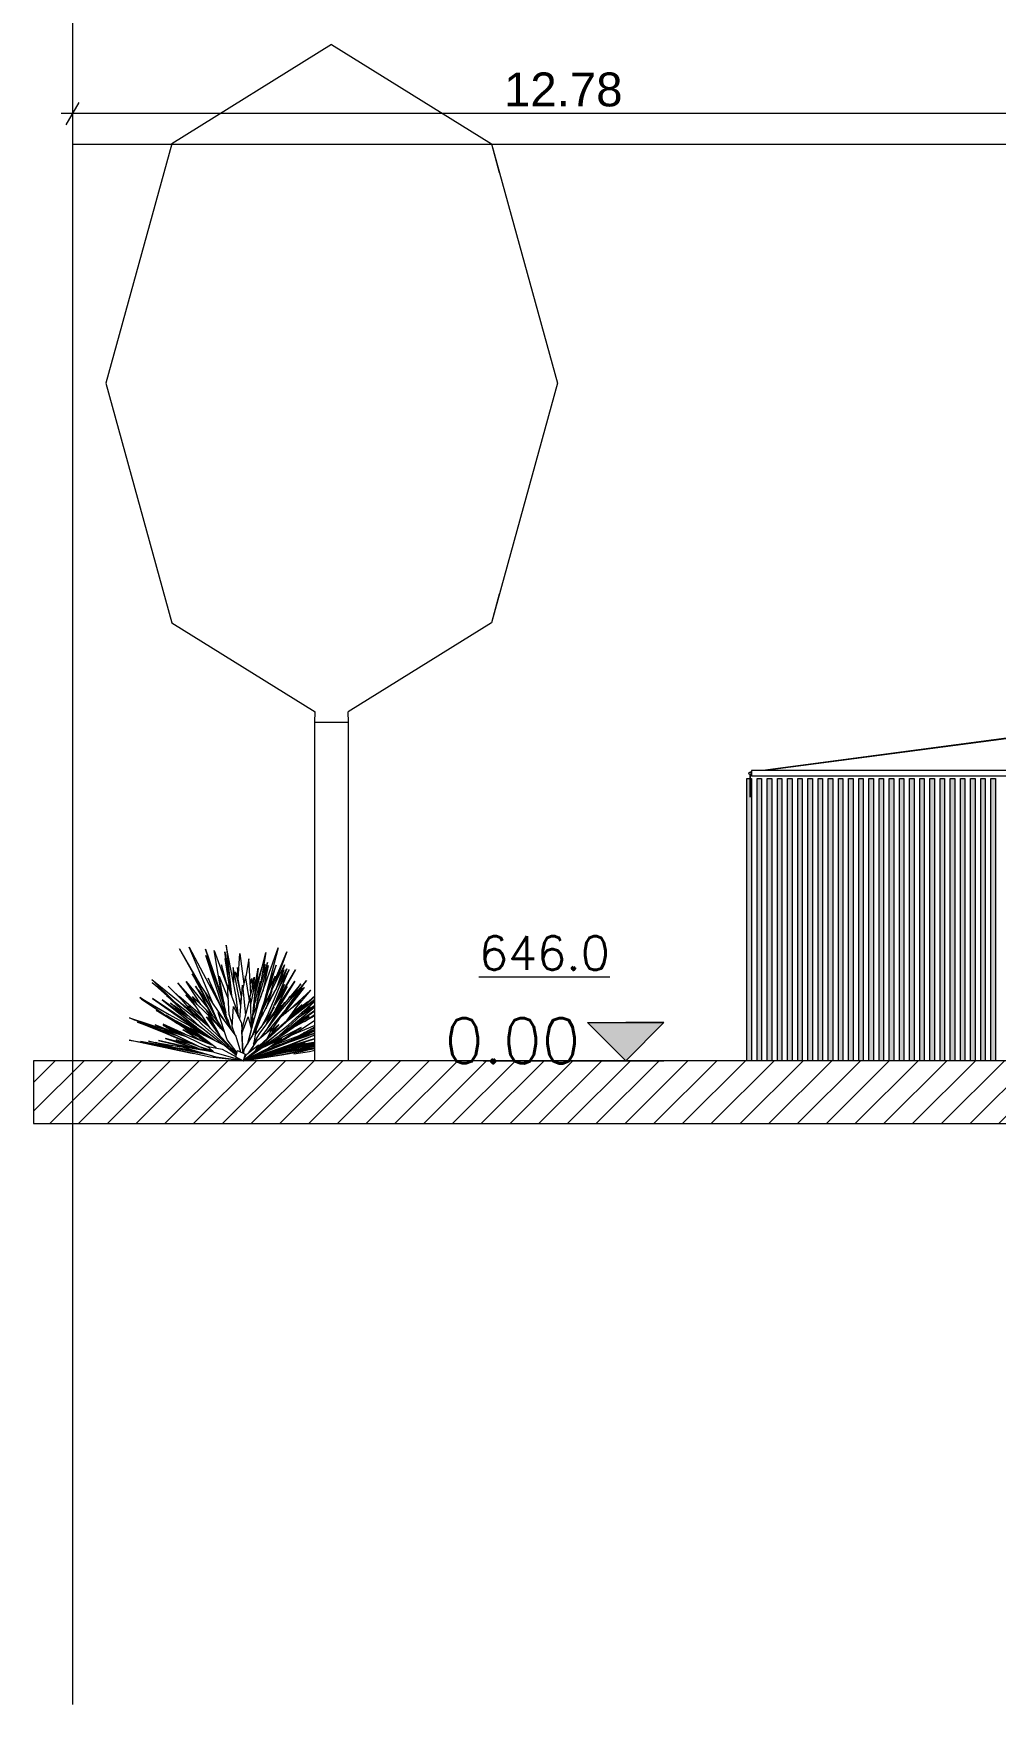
# Model space of a CAD drawing. Header units: millimetres. Extents: x 476571643 to 477489869, y 4620928210 to 4621294454.
# Drawn here: x 477328463 to 477336979, y 4621027485 to 4621042284 of the extents above; entities that cross this region are included whole.
import ezdxf

# ---------------------------------------------------------------- set-up
doc = ezdxf.new("R2010")
doc.units = ezdxf.units.MM
doc.header["$MEASUREMENT"] = 0
doc.set_wipeout_variables(frame=1)
doc.linetypes.add('Wipeout_Contour', pattern=[1000, 0, -1000])
for name, color, linetype, lineweight in [('0_Pen_No__1_Pen_No__250', 7, 'Continuous', 0), ('0_Pen_No__250_Pen_No__142', 142, 'Continuous', 0), ('2D Drafting - General_Pen_No__7_Pen_No__250', 7, 'Continuous', 0), ('2D Drafting - General_Pen_No__7_Pen_No__7', 7, 'Continuous', 0), ('New_._Pen_No__1', 1, 'Continuous', 0), ('New_2D Drafting - General_Pen_No__30_Pen_No__9_Pen_No__9_Pen_No__255', 255, 'Continuous', 0), ('New_2D Drafting - General_Pen_No__30_Pen_No__9_Pen_No__9_Pen_No__7', 7, 'Continuous', 0), ('New_Interior - Furniture _Pen_No__250', 7, 'Continuous', 0), ('New_Interior - Furniture _Pen_No__7', 7, 'Continuous', 0), ('New_Structural - Bearing_Pen_No__1', 1, 'Continuous', 0), ('New_Structural - Bearing_Pen_No__7', 7, 'Continuous', 0), ('zoma_Pen_No__1', 1, 'Continuous', 0), ('zoma_Pen_No__1_Pen_No__142', 142, 'Continuous', 0)]:
    doc.layers.add(name, color=color, linetype=linetype, lineweight=lineweight)
doc.layers.add('New_Interior - Furniture', color=7, linetype='Continuous')
doc.layers.add('zoma', color=7, linetype='Continuous')
doc.styles.add('GENERATED_STYLE_2', font='arial.ttf')
doc.linetypes.add('Break', pattern='A,0,[1,a-5 saxl бѓ’бѓђбѓ¦бѓ”бѓ‘бѓ”бѓ‘бѓ\x98_1.Shx,S=15.679026,R=0,X=0,Y=0],-1975.557214,0', length=1975.557214)
doc.dimstyles.new('GENERATED_STYLE__5', dxfattribs={"dimtxt": 300, "dimasz": 152, "dimexe": 0.18, "dimexo": 3, "dimgap": 0.09, "dimtad": 1, "dimtih": 1, "dimtoh": 1, "dimlfac": 0.001, "dimzin": 0, "dimdsep": 46, "dimtxsty": 'GENERATED_STYLE_2', "dimblk": 'ARROWHEAD_2', "dimblk1": 'ARROWHEAD_2', "dimblk2": 'ARROWHEAD_2', "dimcen": 0.09, "dimclrd": 1, "dimclre": 1, "dimclrt": 1, "dimadec": 0, "dimazin": 0, "dimtfac": 1, "dimtdec": 4, "dimtmove": 0, "dimatfit": 3, "dimfxl": 1, "dimtolj": 1, "dimtzin": 0, "dimarcsym": 0})

# ---------------------------------------------------------------- blocks, each defined once
blk = doc.blocks.new('*D1078', base_point=(476844527, 4621385791))
at = {"layer": 'zoma_Pen_No__1', "color": 1, "linetype": 'Continuous', "lineweight": 0, "transparency": 16777216}
for p, q in [((477328865, 4621041674), (477328750, 4621041474)), ((477328808, 4621041724), (477328808, 4621041424)), ((477337419, 4621041474), (477337535, 4621041674)), ((477337477, 4621041724), (477337477, 4621041424)), ((477328808, 4621041574), (477328710, 4621041574)), ((477337477, 4621041574), (477328808, 4621041574)), ((477337575, 4621041574), (477337477, 4621041574))]:
    blk.add_line(p, q, dxfattribs=at)
at = {"layer": 'zoma_Pen_No__1', "color": 1, "lineweight": 0, "transparency": 16777216, "insert": (477332629, 4621041634), "char_height": 300, "attachment_point": 7, "style": 'GENERATED_STYLE_2'}
blk.add_mtext('\\A1;{\\pql;\\fArial CYR|b0|i0|c204|p34;12.78}', dxfattribs=at)
blk = doc.blocks.new('ARROWHEAD_2')
at = {"color": 0, "linetype": 'Continuous', "lineweight": 0}
for p, q in [((0, 0), (-1, 0)), ((-0.378, -0.655), (0.378, 0.655))]:
    blk.add_line(p, q, dxfattribs=at)

msp = doc.modelspace()

# ---------------------------------------------------------------- hatches: boundary and pattern name
at = {"layer": '0_Pen_No__250_Pen_No__142', "linetype": 'Continuous', "lineweight": 0}
msp.add_hatch(color=142, dxfattribs=at).paths.add_polyline_path([(477333706.332, 4621033186.771), (477333368.803, 4621033524.465), (477334044.025, 4621033524.3)])
at = {"layer": '2D Drafting - General_Pen_No__7_Pen_No__7', "linetype": 'Continuous', "lineweight": 0}
h = msp.add_hatch(dxfattribs=at)
h.set_pattern_fill('MASONRY_BLOCK', style=0, pattern_type=2)
h.set_pattern_definition([(45, (476844527.15, 4621385791.04), (-127.279217, 127.279217), [])])
h.paths.add_polyline_path([(477328463.45, 4621033186.771), (477328463.45, 4621032629.786), (477337497.769, 4621032629.786), (477355176.84, 4621030330.273), (477360414.712, 4621030330.279), (477360414.712, 4621030887.402), (477355176.703, 4621030886.115), (477337477.043, 4621033186.771)])
at = {"layer": 'New_2D Drafting - General_Pen_No__30_Pen_No__9_Pen_No__9_Pen_No__255', "linetype": 'Continuous', "lineweight": 0}
for points in [[(477334957.996, 4621035686.115), (477334997.996, 4621035686.115), (477334997.996, 4621033186.127), (477334957.996, 4621033186.127)], [(477335047.996, 4621035686.115), (477335087.996, 4621035686.115), (477335087.996, 4621033186.127), (477335047.996, 4621033186.127)], [(477335137.996, 4621035686.115), (477335177.996, 4621035686.115), (477335177.996, 4621033186.127), (477335137.996, 4621033186.127)], [(477335227.996, 4621035686.115), (477335267.996, 4621035686.115), (477335267.996, 4621033186.127), (477335227.996, 4621033186.127)], [(477335317.996, 4621035686.115), (477335357.996, 4621035686.115), (477335357.996, 4621033186.127), (477335317.996, 4621033186.127)], [(477335407.996, 4621035686.115), (477335447.996, 4621035686.115), (477335447.996, 4621033186.127), (477335407.996, 4621033186.127)], [(477335497.996, 4621035686.115), (477335537.996, 4621035686.115), (477335537.996, 4621033186.127), (477335497.996, 4621033186.127)], [(477335587.996, 4621035686.115), (477335627.996, 4621035686.115), (477335627.996, 4621033186.127), (477335587.996, 4621033186.127)], [(477335677.996, 4621035686.115), (477335717.996, 4621035686.115), (477335717.996, 4621033186.127), (477335677.996, 4621033186.127)], [(477335767.996, 4621035686.115), (477335807.996, 4621035686.115), (477335807.996, 4621033186.127), (477335767.996, 4621033186.127)], [(477335857.996, 4621035686.115), (477335897.996, 4621035686.115), (477335897.996, 4621033186.127), (477335857.996, 4621033186.127)], [(477335947.996, 4621035686.115), (477335987.996, 4621035686.115), (477335987.996, 4621033186.127), (477335947.996, 4621033186.127)], [(477336037.996, 4621035686.115), (477336077.996, 4621035686.115), (477336077.996, 4621033186.127), (477336037.996, 4621033186.127)], [(477336127.996, 4621035686.115), (477336167.996, 4621035686.115), (477336167.996, 4621033186.127), (477336127.996, 4621033186.127)], [(477336217.996, 4621035686.115), (477336257.996, 4621035686.115), (477336257.996, 4621033186.127), (477336217.996, 4621033186.127)], [(477336307.996, 4621035686.115), (477336347.996, 4621035686.115), (477336347.996, 4621033186.127), (477336307.996, 4621033186.127)], [(477336397.996, 4621035686.115), (477336437.996, 4621035686.115), (477336437.996, 4621033186.127), (477336397.996, 4621033186.127)], [(477336487.996, 4621035686.115), (477336527.996, 4621035686.115), (477336527.996, 4621033186.127), (477336487.996, 4621033186.127)], [(477336577.996, 4621035686.115), (477336617.996, 4621035686.115), (477336617.996, 4621033186.127), (477336577.996, 4621033186.127)], [(477336667.996, 4621035686.115), (477336707.996, 4621035686.115), (477336707.996, 4621033186.127), (477336667.996, 4621033186.127)], [(477336757.996, 4621035686.115), (477336797.996, 4621035686.115), (477336797.996, 4621033186.127), (477336757.996, 4621033186.127)], [(477336847.996, 4621035686.115), (477336887.996, 4621035686.115), (477336887.996, 4621033186.127), (477336847.996, 4621033186.127)], [(477336937.996, 4621035686.115), (477336977.996, 4621035686.115), (477336977.996, 4621033186.127), (477336937.996, 4621033186.127)]]:
    msp.add_hatch(color=255, dxfattribs=at).paths.add_polyline_path(points)

# ---------------------------------------------------------------- linework, layer by layer
at = {"layer": '0_Pen_No__1_Pen_No__250', "color": 7, "linetype": 'Continuous', "lineweight": 0, "flags": 128}
for points in [[(477333706.332, 4621033186.771), (477333368.803, 4621033524.465), (477333706.414, 4621033524.383)], [(477333706.332, 4621033186.771), (477334044.025, 4621033524.3), (477333706.414, 4621033524.383)], [(477332443.943, 4621033187.08), (477334043.943, 4621033186.689)]]:
    msp.add_lwpolyline(points, dxfattribs=at)
at = {"layer": '0_Pen_No__250_Pen_No__142', "color": 142, "linetype": 'Continuous', "lineweight": 0, "flags": 128}
msp.add_lwpolyline([(477333706.332, 4621033186.771), (477333368.803, 4621033524.465), (477334044.025, 4621033524.3)], close=True, dxfattribs=at)
at = {"layer": '2D Drafting - General_Pen_No__7_Pen_No__250', "color": 7, "linetype": 'Continuous', "lineweight": 0, "flags": 128}
msp.add_lwpolyline([(477328463.45, 4621033186.771), (477328463.45, 4621032629.786), (477337497.769, 4621032629.786), (477355176.84, 4621030330.273), (477360414.712, 4621030330.279), (477360414.712, 4621030887.402), (477355176.703, 4621030886.115), (477337477.043, 4621033186.771)], close=True, dxfattribs=at)
at = {"layer": 'New_2D Drafting - General_Pen_No__30_Pen_No__9_Pen_No__9_Pen_No__7', "color": 7, "linetype": 'Continuous', "lineweight": 0, "flags": 128}
for points in [[(477334957.996, 4621035686.115), (477334997.996, 4621035686.115), (477334997.996, 4621033186.127), (477334957.996, 4621033186.127)], [(477335047.996, 4621035686.115), (477335087.996, 4621035686.115), (477335087.996, 4621033186.127), (477335047.996, 4621033186.127)], [(477335137.996, 4621035686.115), (477335177.996, 4621035686.115), (477335177.996, 4621033186.127), (477335137.996, 4621033186.127)], [(477335227.996, 4621035686.115), (477335267.996, 4621035686.115), (477335267.996, 4621033186.127), (477335227.996, 4621033186.127)], [(477335317.996, 4621035686.115), (477335357.996, 4621035686.115), (477335357.996, 4621033186.127), (477335317.996, 4621033186.127)], [(477335407.996, 4621035686.115), (477335447.996, 4621035686.115), (477335447.996, 4621033186.127), (477335407.996, 4621033186.127)], [(477335497.996, 4621035686.115), (477335537.996, 4621035686.115), (477335537.996, 4621033186.127), (477335497.996, 4621033186.127)], [(477335587.996, 4621035686.115), (477335627.996, 4621035686.115), (477335627.996, 4621033186.127), (477335587.996, 4621033186.127)], [(477335677.996, 4621035686.115), (477335717.996, 4621035686.115), (477335717.996, 4621033186.127), (477335677.996, 4621033186.127)], [(477335767.996, 4621035686.115), (477335807.996, 4621035686.115), (477335807.996, 4621033186.127), (477335767.996, 4621033186.127)], [(477335857.996, 4621035686.115), (477335897.996, 4621035686.115), (477335897.996, 4621033186.127), (477335857.996, 4621033186.127)], [(477335947.996, 4621035686.115), (477335987.996, 4621035686.115), (477335987.996, 4621033186.127), (477335947.996, 4621033186.127)], [(477336037.996, 4621035686.115), (477336077.996, 4621035686.115), (477336077.996, 4621033186.127), (477336037.996, 4621033186.127)], [(477336127.996, 4621035686.115), (477336167.996, 4621035686.115), (477336167.996, 4621033186.127), (477336127.996, 4621033186.127)], [(477336217.996, 4621035686.115), (477336257.996, 4621035686.115), (477336257.996, 4621033186.127), (477336217.996, 4621033186.127)], [(477336307.996, 4621035686.115), (477336347.996, 4621035686.115), (477336347.996, 4621033186.127), (477336307.996, 4621033186.127)], [(477336397.996, 4621035686.115), (477336437.996, 4621035686.115), (477336437.996, 4621033186.127), (477336397.996, 4621033186.127)], [(477336487.996, 4621035686.115), (477336527.996, 4621035686.115), (477336527.996, 4621033186.127), (477336487.996, 4621033186.127)], [(477336577.996, 4621035686.115), (477336617.996, 4621035686.115), (477336617.996, 4621033186.127), (477336577.996, 4621033186.127)], [(477336667.996, 4621035686.115), (477336707.996, 4621035686.115), (477336707.996, 4621033186.127), (477336667.996, 4621033186.127)], [(477336757.996, 4621035686.115), (477336797.996, 4621035686.115), (477336797.996, 4621033186.127), (477336757.996, 4621033186.127)], [(477336847.996, 4621035686.115), (477336887.996, 4621035686.115), (477336887.996, 4621033186.127), (477336847.996, 4621033186.127)], [(477336937.996, 4621035686.115), (477336977.996, 4621035686.115), (477336977.996, 4621033186.127), (477336937.996, 4621033186.127)]]:
    msp.add_lwpolyline(points, close=True, dxfattribs=at)
at = {"layer": 'New_Interior - Furniture _Pen_No__250', "color": 7, "linetype": 'Continuous', "lineweight": 0}
for p, q in [((477337298.408, 4621036071.607), (477334919.959, 4621035756.118)), ((477337296.906, 4621036068.381), (477334942.774, 4621035756.118))]:
    msp.add_line(p, q, dxfattribs=at)
at = {"layer": 'New_Interior - Furniture _Pen_No__7', "color": 7, "linetype": 'Continuous', "lineweight": 0}
for p, q in [((477331102.762, 4621042186.115), (477329688.548, 4621041307.436)), ((477331102.762, 4621042186.115), (477332516.975, 4621041307.436)), ((477329688.548, 4621041307.436), (477329102.762, 4621039186.115)), ((477332516.975, 4621041307.436), (477332586.905, 4621041054.198)), ((477332516.975, 4621041307.436), (477333102.762, 4621039186.115)), ((477329102.762, 4621039186.115), (477329688.548, 4621037064.795)), ((477333102.762, 4621039186.115), (477332516.975, 4621037064.795)), ((477332586.905, 4621037318.032), (477332516.975, 4621037064.795)), ((477329688.548, 4621037064.795), (477330957.281, 4621036276.505)), ((477332516.975, 4621037064.795), (477331248.242, 4621036276.505)), ((477330952.762, 4621036186.115), (477330957.281, 4621036276.505)), ((477330952.762, 4621036186.115), (477330955.04, 4621036186.115)), ((477330952.762, 4621033186.115), (477330952.762, 4621036186.115)), ((477330955.04, 4621036186.115), (477330961.808, 4621036186.115)), ((477330961.808, 4621036186.115), (477330972.858, 4621036186.115)), ((477330972.858, 4621036186.115), (477330987.855, 4621036186.115)), ((477330987.855, 4621036186.115), (477331006.343, 4621036186.115)), ((477331006.343, 4621036186.115), (477331027.762, 4621036186.115)), ((477331027.762, 4621036186.115), (477331051.459, 4621036186.115)), ((477331051.459, 4621036186.115), (477331076.714, 4621036186.115)), ((477331076.714, 4621036186.115), (477331102.762, 4621036186.115)), ((477331102.762, 4621036186.115), (477331128.809, 4621036186.115)), ((477331128.809, 4621036186.115), (477331154.065, 4621036186.115)), ((477331154.065, 4621036186.115), (477331177.762, 4621036186.115)), ((477331177.762, 4621036186.115), (477331199.18, 4621036186.115)), ((477331199.18, 4621036186.115), (477331217.668, 4621036186.115)), ((477331217.668, 4621036186.115), (477331232.665, 4621036186.115)), ((477331232.665, 4621036186.115), (477331243.715, 4621036186.115)), ((477331243.715, 4621036186.115), (477331250.483, 4621036186.115)), ((477331252.762, 4621036186.115), (477331248.242, 4621036276.505)), ((477331250.483, 4621036186.115), (477331252.762, 4621036186.115)), ((477331252.762, 4621033186.115), (477331252.762, 4621036186.115)), ((477329928.371, 4621033873.575), (477329756.21, 4621034177.245)), ((477329756.21, 4621034177.245), (477329943.605, 4621033850.288)), ((477330056.777, 4621033683.23), (477329842.228, 4621034192.627)), ((477329842.228, 4621034192.627), (477330112.824, 4621033682.99)), ((477330143.489, 4621033700.872), (477329985.588, 4621034174.642)), ((477329985.588, 4621034174.642), (477330145.307, 4621033712.671)), ((477330142.588, 4621033651.818), (477329987.929, 4621034118.364)), ((477329987.929, 4621034118.364), (477330112.132, 4621033794.957)), ((477330134.267, 4621033744.603), (477330064.036, 4621034164.341)), ((477330064.036, 4621034164.341), (477330181.658, 4621033838.959)), ((477330211.65, 4621033774.699), (477330157.712, 4621034150.693)), ((477330157.712, 4621034150.693), (477330196.581, 4621033951.713)), ((477330258.193, 4621033756.433), (477330170.583, 4621034209.841)), ((477330170.583, 4621034209.841), (477330215.433, 4621033764.522)), ((477330276.334, 4621033912.246), (477330291.524, 4621034136.684)), ((477330291.524, 4621034136.684), (477330326.523, 4621033867.586)), ((477330419.336, 4621033741.329), (477330519.641, 4621034145.425)), ((477330519.641, 4621034145.425), (477330450.856, 4621033728.368)), ((477330455.396, 4621033696.82), (477330629.57, 4621034187.437)), ((477330629.57, 4621034187.437), (477330506.109, 4621033712.255)), ((477330579.421, 4621033851.115), (477330707.493, 4621034152.782)), ((477330707.493, 4621034152.782), (477330600.636, 4621033867.151)), ((477329930.719, 4621033860.46), (477329869.598, 4621033956.184)), ((477329869.598, 4621033956.184), (477330104.059, 4621033516.573)), ((477330181.423, 4621033843.414), (477330127.141, 4621034037.125)), ((477330127.141, 4621034037.125), (477330143.067, 4621033945.717)), ((477330206.95, 4621033787.341), (477330161.415, 4621034092.988)), ((477330161.415, 4621034092.988), (477330176.928, 4621034016.738)), ((477330299.883, 4621033670.471), (477330232.574, 4621034013.219)), ((477330232.574, 4621034013.219), (477330234.895, 4621033877.006)), ((477330249.125, 4621033928.942), (477330251.904, 4621033975.641)), ((477330251.904, 4621033975.641), (477330303.517, 4621033757.965)), ((477330269.684, 4621034013.708), (477330265.842, 4621033916.859)), ((477330268.091, 4621033959.831), (477330266.338, 4621033914.766)), ((477330301.828, 4621033765.088), (477330268.091, 4621033959.831)), ((477330279.196, 4621033954.533), (477330269.684, 4621034013.708)), ((477330368.561, 4621034089.766), (477330342.136, 4621033933.657)), ((477330388.026, 4621033778.514), (477330368.561, 4621034089.766)), ((477330453.962, 4621034006.646), (477330413.63, 4621033697.606)), ((477330434.447, 4621033905.755), (477330453.962, 4621034006.646)), ((477330485.052, 4621034012.165), (477330434.494, 4621033857.476)), ((477330449.065, 4621033722.484), (477330542.434, 4621034029.221)), ((477330534.876, 4621034056.557), (477330471.235, 4621033851.93)), ((477330475.447, 4621033580.196), (477330611.706, 4621034032.949)), ((477330477.494, 4621033566.353), (477330705.415, 4621034001.8)), ((477330484.384, 4621034003.386), (477330485.052, 4621034012.165)), ((477330515.139, 4621034039.991), (477330489.745, 4621033964.161)), ((477330542.434, 4621034029.221), (477330492.487, 4621033801.3)), ((477330504.196, 4621033675.724), (477330685.474, 4621034035.549)), ((477330505.791, 4621033963.039), (477330515.139, 4621034039.991)), ((477330511.645, 4621033928.075), (477330534.876, 4621034056.557)), ((477330705.415, 4621034001.8), (477330532.004, 4621033585.773)), ((477330611.706, 4621034032.949), (477330543.556, 4621033856.384)), ((477330580.874, 4621033642.906), (477330728.242, 4621033994.076)), ((477330685.474, 4621034035.549), (477330607.528, 4621033814.785)), ((477330622.075, 4621033717.189), (477330782.075, 4621033991.729)), ((477330680.314, 4621033993.22), (477330627.576, 4621033853.088)), ((477330728.242, 4621033994.076), (477330640.425, 4621033845.885)), ((477330648.954, 4621033932.114), (477330680.314, 4621033993.22)), ((477330782.075, 4621033991.729), (477330654.45, 4621033764.623)), ((477329708.229, 4621033712.001), (477329510.705, 4621033905.54)), ((477329510.705, 4621033905.54), (477329930.598, 4621033567.329)), ((477329677.475, 4621033735.893), (477329515.134, 4621033880.218)), ((477329515.134, 4621033880.218), (477329657.997, 4621033761.219)), ((477329783.338, 4621033722.203), (477329656.848, 4621033846.807)), ((477329656.848, 4621033846.807), (477329795.803, 4621033707.237)), ((477329860.671, 4621033728.294), (477329742.525, 4621033876.612)), ((477329742.525, 4621033876.612), (477329897.783, 4621033700.423)), ((477329853.479, 4621033742.769), (477329800.302, 4621033810.217)), ((477329800.302, 4621033810.217), (477329897.091, 4621033700.554)), ((477329944.809, 4621033684.412), (477329815.715, 4621033888.751)), ((477329815.715, 4621033888.751), (477330009.029, 4621033650.468)), ((477329927.931, 4621033804.353), (477329898.956, 4621033846.342)), ((477329898.956, 4621033846.342), (477329966.34, 4621033731.76)), ((477330072.761, 4621033575.942), (477329910.637, 4621033900.684)), ((477329910.637, 4621033900.684), (477329988.07, 4621033782.319)), ((477330053.351, 4621033578.114), (477329922.368, 4621033814.388)), ((477329922.368, 4621033814.388), (477330011.371, 4621033690.363)), ((477330155.829, 4621033601.547), (477330010.784, 4621033918.392)), ((477330010.784, 4621033918.392), (477330073.648, 4621033756.772)), ((477330094.736, 4621033840.254), (477330088.653, 4621033863.302)), ((477330088.653, 4621033863.302), (477330091.948, 4621033855.519)), ((477330172.983, 4621033576.573), (477330108.634, 4621033937.165)), ((477330108.634, 4621033937.165), (477330187.088, 4621033736.211)), ((477330113.622, 4621033804.318), (477330131.239, 4621033762.7)), ((477330194.449, 4621033596.918), (477330180.647, 4621033858.09)), ((477330180.647, 4621033858.09), (477330273.808, 4621033607.506)), ((477330290.551, 4621033550.947), (477330314.447, 4621033857.003)), ((477330314.447, 4621033857.003), (477330341.428, 4621033587.763)), ((477330341.399, 4621033938.468), (477330317.632, 4621033825.221)), ((477330374.718, 4621033721.095), (477330341.399, 4621033938.468)), ((477330373.607, 4621033728.345), (477330410.39, 4621033856.324)), ((477330382.731, 4621033863.186), (477330395.258, 4621033914.336)), ((477330383.61, 4621033670.23), (477330435.103, 4621033912.307)), ((477330435.103, 4621033912.307), (477330391.297, 4621033474.305)), ((477330395.258, 4621033914.336), (477330399.956, 4621033820.021)), ((477330398.973, 4621033839.747), (477330416.974, 4621033926.226)), ((477330410.39, 4621033856.324), (477330412.184, 4621033804.563)), ((477330416.974, 4621033926.226), (477330411.798, 4621033815.701)), ((477330416.58, 4621033677.762), (477330473.144, 4621033890.569)), ((477330473.144, 4621033890.569), (477330435.688, 4621033662.983)), ((477330473.377, 4621033858.817), (477330474.24, 4621033870.148)), ((477330490.569, 4621033630.443), (477330573.462, 4621033804.564)), ((477330573.462, 4621033804.564), (477330520.226, 4621033647.994)), ((477330601.288, 4621033807.376), (477330531.457, 4621033681.023)), ((477330543.191, 4621033805.294), (477330603.315, 4621033934.937)), ((477330603.315, 4621033934.937), (477330562.302, 4621033791.059)), ((477330709.063, 4621033844.64), (477330596.039, 4621033679.042)), ((477330596.231, 4621033618.145), (477330709.063, 4621033844.64)), ((477330596.394, 4621033793.513), (477330601.288, 4621033807.376)), ((477330605.444, 4621033636.639), (477330777.272, 4621033892.388)), ((477330777.272, 4621033892.388), (477330605.594, 4621033614.987)), ((477330686.778, 4621033860.997), (477330612.694, 4621033718.731)), ((477330630.366, 4621033760.843), (477330686.778, 4621033860.997)), ((477330673.789, 4621033817.811), (477330634.929, 4621033761.428)), ((477330881.528, 4621033897.176), (477330646.366, 4621033624.998)), ((477330653.066, 4621033770.366), (477330673.789, 4621033817.811)), ((477330829.507, 4621033867.785), (477330670.776, 4621033677.425)), ((477330670.949, 4621033588.42), (477330861.429, 4621033836.691)), ((477330917.494, 4621033811.12), (477330693.075, 4621033606.131)), ((477330703.674, 4621033648.355), (477330881.528, 4621033897.176)), ((477330741.949, 4621033735.627), (477330829.507, 4621033867.785)), ((477330861.429, 4621033836.691), (477330747.804, 4621033710.093)), ((477330760.843, 4621033728.335), (477330846.365, 4621033831.155)), ((477330846.365, 4621033831.155), (477330766.117, 4621033730.497)), ((477330781.435, 4621033645.593), (477330917.494, 4621033811.12)), ((477329495.47, 4621033687.92), (477329405.238, 4621033746.331)), ((477329405.238, 4621033746.331), (477329665.979, 4621033595.58)), ((477329811.622, 4621033466.817), (477329415.824, 4621033731.053)), ((477329415.824, 4621033731.053), (477329848.816, 4621033496.563)), ((477329912.252, 4621033473.57), (477329517.308, 4621033738.231)), ((477329517.308, 4621033738.231), (477329873.77, 4621033486.928)), ((477329958.252, 4621033472.376), (477329602.338, 4621033725.646)), ((477329602.338, 4621033725.646), (477329921.499, 4621033471.889)), ((477329937.398, 4621033488.818), (477329644.61, 4621033761.426)), ((477329644.61, 4621033761.426), (477329918.414, 4621033548.706)), ((477329816.805, 4621033573.03), (477329676.86, 4621033697.349)), ((477329676.86, 4621033697.349), (477329834.046, 4621033585.046)), ((477329719.34, 4621033666.999), (477329705.405, 4621033679.508)), ((477329705.405, 4621033679.508), (477329827.049, 4621033591.561)), ((477329875.089, 4621033612.04), (477329753.206, 4621033758.381)), ((477329753.206, 4621033758.381), (477329957.692, 4621033583.378)), ((477329841.389, 4621033630.143), (477329763.369, 4621033701.182)), ((477329763.369, 4621033701.182), (477329859.253, 4621033611.256)), ((477329959.982, 4621033504.759), (477329811.132, 4621033662.133)), ((477329811.132, 4621033662.133), (477329998.886, 4621033505.425)), ((477329893.301, 4621033679.556), (477329811.479, 4621033771.768)), ((477329811.479, 4621033771.768), (477329905.135, 4621033661.88)), ((477329847.341, 4621033748.205), (477329825.424, 4621033777.516)), ((477329825.424, 4621033777.516), (477329829.554, 4621033773.115)), ((477330010.254, 4621033504.867), (477329835.215, 4621033673.654)), ((477329835.215, 4621033673.654), (477329981.401, 4621033520.019)), ((477330031.523, 4621033473.099), (477329846.376, 4621033749.645)), ((477329846.376, 4621033749.645), (477330040.215, 4621033562.01)), ((477329912.832, 4621033685.317), (477329871.61, 4621033756.098)), ((477329871.61, 4621033756.098), (477330072.292, 4621033559.564)), ((477329888.112, 4621033710.727), (477329903.323, 4621033694.521)), ((477330043.648, 4621033587.616), (477329958.665, 4621033741.905)), ((477329958.665, 4621033741.905), (477329973.208, 4621033722.68)), ((477330094.047, 4621033538.939), (477329985.666, 4621033787.839)), ((477329985.666, 4621033787.839), (477330154.764, 4621033539.086)), ((477330112.824, 4621033682.99), (477330197.793, 4621033480.323)), ((477330150.645, 4621033701.745), (477330141.095, 4621033724.855)), ((477330158.631, 4621033656.994), (477330143.489, 4621033700.872)), ((477330145.307, 4621033712.671), (477330152.585, 4621033690.874)), ((477330145.374, 4621033695.41), (477330166.086, 4621033615.217)), ((477330149.744, 4621033703.925), (477330149.65, 4621033705.518)), ((477330149.65, 4621033705.518), (477330150.1, 4621033704.798)), ((477330157.293, 4621033576.923), (477330151.708, 4621033670.887)), ((477330223.352, 4621033490.437), (477330235.498, 4621033667.273)), ((477330235.498, 4621033667.273), (477330305.361, 4621033519.652)), ((477330277.903, 4621033577.671), (477330258.193, 4621033756.433)), ((477330308.609, 4621033782.227), (477330292.781, 4621033706.811)), ((477330292.781, 4621033706.811), (477330292.795, 4621033706.567)), ((477330307.986, 4621033453.821), (477330380.678, 4621033744.963)), ((477330362.154, 4621033342.508), (477330455.396, 4621033696.82)), ((477330380.678, 4621033744.963), (477330391.864, 4621033459.847)), ((477330506.109, 4621033712.255), (477330395.272, 4621033397.257)), ((477330475.855, 4621033757.267), (477330402.338, 4621033584.698)), ((477330417.222, 4621033659.248), (477330402.604, 4621033587.361)), ((477330415.418, 4621033711.304), (477330417.222, 4621033659.248)), ((477330430.484, 4621033730.069), (477330416.294, 4621033686.034)), ((477330437.529, 4621033674.167), (477330449.065, 4621033722.484)), ((477330467.663, 4621033430.443), (477330656.563, 4621033683.182)), ((477330475.298, 4621033752.88), (477330475.855, 4621033757.267)), ((477330594.065, 4621033665.596), (477330518.745, 4621033536.036)), ((477330656.563, 4621033683.182), (477330528.463, 4621033466.48)), ((477330530.325, 4621033551.426), (477330594.065, 4621033665.596)), ((477330534.272, 4621033532.84), (477330640.913, 4621033679.662)), ((477330886.649, 4621033686.16), (477330567.911, 4621033418.687)), ((477330688.51, 4621033704.097), (477330589.09, 4621033554.572)), ((477330595.912, 4621033580.58), (477330688.51, 4621033704.097)), ((477330640.913, 4621033679.662), (477330600.435, 4621033608.085)), ((477330603.243, 4621033696.21), (477330617.412, 4621033716.699)), ((477330608.659, 4621033530.14), (477330777.309, 4621033735.892)), ((477330617.412, 4621033716.699), (477330610.752, 4621033700.599)), ((477330777.309, 4621033735.892), (477330610.948, 4621033538.122)), ((477330634.187, 4621033407.347), (477330911.922, 4621033665.042)), ((477330834.647, 4621033719.454), (477330649.772, 4621033571.469)), ((477330659.787, 4621033501.864), (477330952.762, 4621033760.548)), ((477330683.784, 4621033438.926), (477330952.762, 4621033664.403)), ((477330952.762, 4621033726.209), (477330704.232, 4621033530.366)), ((477330709.529, 4621033545.784), (477330834.647, 4621033719.454)), ((477330716.725, 4621033552.137), (477330842.022, 4621033682.99)), ((477330716.75, 4621033502.244), (477330952.762, 4621033716.774)), ((477330720.882, 4621033737.515), (477330737.771, 4621033760.066)), ((477330737.771, 4621033760.066), (477330727.529, 4621033745.487)), ((477330745.281, 4621033739.483), (477330761.477, 4621033763.451)), ((477330842.022, 4621033682.99), (477330751.109, 4621033603.499)), ((477330761.477, 4621033763.451), (477330756.619, 4621033757.769)), ((477330891.186, 4621033708.128), (477330792.448, 4621033631.218)), ((477330952.762, 4621033756.179), (477330792.857, 4621033607.454)), ((477330803.353, 4621033608.474), (477330886.649, 4621033686.16)), ((477330952.762, 4621033668.496), (477330805.832, 4621033566.607)), ((477330952.762, 4621033729.388), (477330825.52, 4621033629.148)), ((477330911.922, 4621033665.042), (477330837.499, 4621033612.002)), ((477330952.762, 4621033676.991), (477330838.861, 4621033597.253)), ((477330858.509, 4621033626.976), (477330952.762, 4621033712.067)), ((477330881.626, 4621033697.738), (477330891.186, 4621033708.128)), ((477330952.762, 4621033726.537), (477330894.241, 4621033680.095)), ((477330933.859, 4621033655.388), (477330952.762, 4621033671.673)), ((477329358.316, 4621033547.542), (477329312.816, 4621033567.134)), ((477329312.816, 4621033567.134), (477329654.887, 4621033454.792)), ((477329597.68, 4621033454.708), (477329349.048, 4621033550.905)), ((477329349.048, 4621033550.905), (477329706.715, 4621033421.124)), ((477329497.306, 4621033487.693), (477329363.417, 4621033545.345)), ((477329613.342, 4621033437.729), (477329384.98, 4621033527.031)), ((477329384.98, 4621033527.031), (477329481.815, 4621033494.364)), ((477329446.068, 4621033507.845), (477329438.989, 4621033510.698)), ((477329438.989, 4621033510.698), (477329460.48, 4621033503.551)), ((477329470.899, 4621033498.046), (477329441.257, 4621033509.521)), ((477329441.257, 4621033509.521), (477329469.278, 4621033499.762)), ((477329718.452, 4621033529.017), (477329548.556, 4621033632.344)), ((477329548.556, 4621033632.344), (477329626.018, 4621033589.947)), ((477329637.526, 4621033583.044), (477329593.132, 4621033609.675)), ((477329593.132, 4621033609.675), (477329621.894, 4621033593.48)), ((477329807.738, 4621033421.481), (477329610.427, 4621033509.458)), ((477329610.427, 4621033509.458), (477329752.143, 4621033443.552)), ((477329953.379, 4621033396.789), (477329636.713, 4621033591.071)), ((477329636.713, 4621033591.071), (477329883.727, 4621033450.178)), ((477329988.114, 4621033362.056), (477329642.904, 4621033584.247)), ((477329642.904, 4621033584.247), (477329679.556, 4621033564.786)), ((477329721.707, 4621033526.844), (477329714.301, 4621033530.722)), ((477329714.301, 4621033530.722), (477329737.414, 4621033516.358)), ((477329726.456, 4621033539.883), (477329857.414, 4621033470.347)), ((477329797.255, 4621033613.102), (477329772.051, 4621033640.627)), ((477329772.051, 4621033640.627), (477329779.44, 4621033635.889)), ((477329885.631, 4621033524.053), (477329876.046, 4621033534.513)), ((477329876.046, 4621033534.513), (477329907.899, 4621033516.284)), ((477329930.598, 4621033567.329), (477329965.375, 4621033533.394)), ((477330122.58, 4621033473.642), (477329994.564, 4621033632.174)), ((477329994.564, 4621033632.174), (477330049.269, 4621033548.094)), ((477330111.043, 4621033414.44), (477329996.488, 4621033574.721)), ((477329996.488, 4621033574.721), (477330049.975, 4621033519.925)), ((477329998.886, 4621033505.425), (477330262.455, 4621033244.368)), ((477330116.999, 4621033404.151), (477330013.705, 4621033582.576)), ((477330013.705, 4621033582.576), (477330020.481, 4621033575.797)), ((477330119.374, 4621033402.563), (477330017.987, 4621033580.166)), ((477330017.987, 4621033580.166), (477330156.416, 4621033438.244)), ((477330072.292, 4621033559.564), (477330143.528, 4621033452.682)), ((477330089.094, 4621033550.313), (477330072.761, 4621033575.942)), ((477330090.629, 4621033513.209), (477330122.346, 4621033482.507)), ((477330153.878, 4621033446.002), (477330094.047, 4621033538.939)), ((477330177.834, 4621033372.76), (477330099.308, 4621033612.843)), ((477330099.308, 4621033612.843), (477330253.395, 4621033405.507)), ((477330104.059, 4621033516.573), (477330150.861, 4621033445.346)), ((477330129.717, 4621033642.696), (477330156, 4621033598.671)), ((477330154.723, 4621033620.167), (477330142.588, 4621033651.818)), ((477330154.764, 4621033539.086), (477330155.877, 4621033536.725)), ((477330221.717, 4621033448.131), (477330172.983, 4621033576.573)), ((477330182.644, 4621033551.11), (477330202.596, 4621033473.861)), ((477330224.068, 4621033500.861), (477330194.449, 4621033596.918)), ((477330273.808, 4621033607.506), (477330276.922, 4621033579.744)), ((477330305.361, 4621033519.652), (477330308.385, 4621033455.42)), ((477330311.974, 4621033437.853), (477330364.258, 4621033574.597)), ((477330364.258, 4621033574.597), (477330389.282, 4621033466.369)), ((477330428.098, 4621033593.09), (477330396.57, 4621033527.03)), ((477330419.319, 4621033437.011), (477330475.447, 4621033580.196)), ((477330426.037, 4621033412.822), (477330557.168, 4621033587.102)), ((477330480.073, 4621033575.289), (477330432.343, 4621033458.541)), ((477330704.232, 4621033530.366), (477330433.752, 4621033287.516)), ((477330434.752, 4621033462.524), (477330477.494, 4621033566.353)), ((477330532.004, 4621033585.773), (477330475.111, 4621033478.044)), ((477330646.366, 4621033624.998), (477330476.515, 4621033395.961)), ((477330479.241, 4621033573.255), (477330489.89, 4621033628.187)), ((477330498.049, 4621033605.624), (477330480.073, 4621033575.289)), ((477330557.168, 4621033587.102), (477330521.404, 4621033502.345)), ((477330610.948, 4621033538.122), (477330523.564, 4621033432.08)), ((477330634.129, 4621033507.073), (477330528.702, 4621033376.628)), ((477330533.269, 4621033440.016), (477330608.659, 4621033530.14)), ((477330537.469, 4621033540.417), (477330543.87, 4621033554.909)), ((477330542.922, 4621033553.34), (477330544.12, 4621033555.322)), ((477330544.12, 4621033555.322), (477330579.291, 4621033639.132)), ((477330545.401, 4621033558.373), (477330586.828, 4621033652.159)), ((477330558.245, 4621033440.459), (477330634.129, 4621033507.073)), ((477330560.559, 4621033442.49), (477330681.93, 4621033617.961)), ((477330597.578, 4621033563.711), (477330565.566, 4621033529.245)), ((477330583.7, 4621033647.766), (477330581.786, 4621033645.078)), ((477330586.828, 4621033652.159), (477330585.604, 4621033650.44)), ((477330588.225, 4621033546.597), (477330597.578, 4621033563.711)), ((477330648.375, 4621033650.561), (477330610.257, 4621033604.848)), ((477330616.363, 4621033539.538), (477330682.061, 4621033618.117)), ((477330622.043, 4621033399.615), (477330903.864, 4621033579.053)), ((477330903.864, 4621033579.053), (477330663.264, 4621033406.46)), ((477330682.061, 4621033618.117), (477330690.844, 4621033630.405)), ((477330726.972, 4621033470.689), (477330952.762, 4621033629.936)), ((477330952.762, 4621033630.345), (477330761.379, 4621033496.487)), ((477330892.047, 4621033587.88), (477330773.059, 4621033513.763)), ((477330952.762, 4621033583.836), (477330778.582, 4621033489.183)), ((477330794.317, 4621033509.303), (477330887.439, 4621033583.864)), ((477330808.557, 4621033450.073), (477330952.762, 4621033545.47)), ((477330817.843, 4621033628.421), (477330832.344, 4621033644.18)), ((477330863.488, 4621033535.322), (477330952.762, 4621033592.593)), ((477330952.762, 4621033592.236), (477330869.471, 4621033538.574)), ((477330910.412, 4621033517.454), (477330952.762, 4621033544.756)), ((477329849.392, 4621033254.421), (477329311.806, 4621033368.014)), ((477329311.806, 4621033368.014), (477329497.339, 4621033340.527)), ((477329984.31, 4621033289.727), (477329457.02, 4621033500.932)), ((477329457.02, 4621033500.932), (477329720.917, 4621033414.21)), ((477329467.732, 4621033499.115), (477329457.822, 4621033503.108)), ((477329639.123, 4621033323.094), (477329482.196, 4621033358.873)), ((477329482.196, 4621033358.873), (477329569.356, 4621033343.049)), ((477329734.012, 4621033427.523), (477329540.967, 4621033504.239)), ((477329540.967, 4621033504.239), (477329666.458, 4621033451.714)), ((477329712.457, 4621033333.822), (477329571.192, 4621033366.878)), ((477329571.192, 4621033366.878), (477329741.928, 4621033324.402)), ((477329765.407, 4621033372.251), (477329593.744, 4621033446.168)), ((477330024.185, 4621033296.919), (477329611.947, 4621033499.208)), ((477329611.947, 4621033499.208), (477330043.028, 4621033328.074)), ((477329932.887, 4621033311.016), (477329627.797, 4621033459.544)), ((477329627.797, 4621033459.544), (477329807.021, 4621033403.483)), ((477329825.217, 4621033334.151), (477329630.954, 4621033385.246)), ((477329630.954, 4621033385.246), (477329899.252, 4621033299.703)), ((477329751.257, 4621033421.347), (477329638.259, 4621033480.67)), ((477329638.259, 4621033480.67), (477329678.856, 4621033466.375)), ((477329682.703, 4621033442.369), (477329642.845, 4621033460.17)), ((477329642.845, 4621033460.17), (477329760.546, 4621033418.021)), ((477329715.406, 4621033434.917), (477329742.123, 4621033426.142)), ((477329924.588, 4621033295.075), (477329727.477, 4621033372.584)), ((477329727.477, 4621033372.584), (477329860.496, 4621033339.32)), ((477329843.623, 4621033346.079), (477329765.407, 4621033372.251)), ((477329930.831, 4621033372.615), (477329785.102, 4621033460.412)), ((477329785.102, 4621033460.412), (477329941.22, 4621033392.239)), ((477329832.024, 4621033455.583), (477329803.811, 4621033470.028)), ((477329803.811, 4621033470.028), (477329842.779, 4621033446.81)), ((477329906.597, 4621033414.524), (477329811.622, 4621033466.817)), ((477329818.62, 4621033417.161), (477329910.721, 4621033384.73)), ((477329858.975, 4621033428.154), (477329824.302, 4621033454.024)), ((477329824.302, 4621033454.024), (477329860.378, 4621033439.938)), ((477329848.816, 4621033496.563), (477329973.928, 4621033414.371)), ((477330079.546, 4621033300.083), (477329850.689, 4621033475.501)), ((477329850.689, 4621033475.501), (477330157.741, 4621033323.194)), ((477329859.901, 4621033440.234), (477329927.458, 4621033398.249)), ((477329873.77, 4621033486.928), (477329993.184, 4621033406.675)), ((477329907.19, 4621033483.266), (477329877.083, 4621033503.257)), ((477329877.083, 4621033503.257), (477329971.601, 4621033430.23)), ((477329948.179, 4621033448.327), (477329912.252, 4621033473.57)), ((477329921.499, 4621033471.889), (477330065.607, 4621033368.895)), ((477329982.166, 4621033365.885), (477329933.651, 4621033388.916)), ((477329933.651, 4621033388.916), (477330021.841, 4621033336.484)), ((477330130.027, 4621033336.941), (477329937.398, 4621033488.818)), ((477329996.302, 4621033403.273), (477329956.066, 4621033447.184)), ((477330261.153, 4621033239.154), (477329959.982, 4621033504.759)), ((477330022.086, 4621033344.126), (477329988.114, 4621033362.056)), ((477330093.871, 4621033502.366), (477330155.665, 4621033440.539)), ((477330097.449, 4621033407.801), (477330109.226, 4621033401.061)), ((477330109.226, 4621033401.061), (477330143.039, 4621033366.784)), ((477330263.344, 4621033247.931), (477330116.999, 4621033404.151)), ((477330263.398, 4621033248.144), (477330119.374, 4621033402.563)), ((477330122.346, 4621033482.507), (477330139.961, 4621033456.251)), ((477330125.49, 4621033394.225), (477330122.892, 4621033397.86)), ((477330263.294, 4621033247.73), (477330125.49, 4621033394.225)), ((477330144.132, 4621033361.563), (477330140.673, 4621033378.085)), ((477330143.722, 4621033456.211), (477330147.202, 4621033449.007)), ((477330265.892, 4621033258.133), (477330177.834, 4621033372.76)), ((477330192.66, 4621033492.566), (477330200.744, 4621033481.03)), ((477330248.538, 4621033412.041), (477330223.352, 4621033490.437)), ((477330253.395, 4621033405.507), (477330296.723, 4621033265.145)), ((477330317.748, 4621033253.975), (477330307.986, 4621033453.821)), ((477330318.628, 4621033253.507), (477330311.974, 4621033437.853)), ((477330321.053, 4621033186.329), (477330622.043, 4621033399.615)), ((477330328.89, 4621033287.519), (477330435.599, 4621033463.924)), ((477330389.282, 4621033466.369), (477330357.048, 4621033334.068)), ((477330391.864, 4621033459.847), (477330360.987, 4621033340.579)), ((477330373.702, 4621033261.867), (477330450.944, 4621033372.691)), ((477330388.584, 4621033447.176), (477330387.9, 4621033440.342)), ((477330435.599, 4621033463.924), (477330407.459, 4621033313.533)), ((477330411.989, 4621033337.742), (477330467.663, 4621033430.443)), ((477330528.702, 4621033376.628), (477330435.858, 4621033291.542)), ((477330528.042, 4621033381.431), (477330438.953, 4621033297.458)), ((477330450.944, 4621033372.691), (477330575.827, 4621033474.821)), ((477330452.486, 4621033299.664), (477330614.428, 4621033420.18)), ((477330528.463, 4621033466.48), (477330471.429, 4621033389.444)), ((477330476.859, 4621033396.778), (477330474.995, 4621033392.36)), ((477330476.833, 4621033294.647), (477330662.703, 4621033385.013)), ((477330614.428, 4621033420.18), (477330499.612, 4621033320.089)), ((477330575.827, 4621033474.821), (477330528.042, 4621033381.431)), ((477330663.264, 4621033406.46), (477330528.467, 4621033319.75)), ((477330541.313, 4621033286.403), (477330952.762, 4621033458.018)), ((477330662.703, 4621033385.013), (477330543.136, 4621033297.754)), ((477330567.911, 4621033418.687), (477330546.109, 4621033398.166)), ((477330577.299, 4621033426.566), (477330557.872, 4621033412.721)), ((477330845.153, 4621033420.356), (477330563.343, 4621033311.827)), ((477330599.311, 4621033476.508), (477330566.221, 4621033450.676)), ((477330566.647, 4621033418.974), (477330592.248, 4621033455.253)), ((477330831.97, 4621033481.308), (477330566.735, 4621033343.543)), ((477330579.872, 4621033320.389), (477330831.97, 4621033481.308)), ((477330952.762, 4621033457.293), (477330583.191, 4621033293.463)), ((477330586.34, 4621033320.684), (477330650.475, 4621033364.549)), ((477330593.98, 4621033440.564), (477330659.787, 4621033501.864)), ((477330702.187, 4621033383.336), (477330596.35, 4621033324.539)), ((477330599.64, 4621033268.565), (477330952.42, 4621033380.951)), ((477330607.546, 4621033415.058), (477330716.75, 4621033502.244)), ((477330616.297, 4621033341.173), (477330702.187, 4621033383.336)), ((477330620.739, 4621033344.211), (477330711.164, 4621033391.849)), ((477330641.154, 4621033359.506), (477330808.557, 4621033450.073)), ((477330952.42, 4621033380.951), (477330661.627, 4621033294.952)), ((477330683.953, 4621033301.555), (477330918.871, 4621033401.795)), ((477330771.739, 4621033500.978), (477330694.414, 4621033445.694)), ((477330695.388, 4621033448.654), (477330771.739, 4621033500.978)), ((477330701.298, 4621033452.704), (477330726.972, 4621033470.689)), ((477330761.379, 4621033496.487), (477330705.476, 4621033457.11)), ((477330711.164, 4621033391.849), (477330762.211, 4621033425)), ((477330713.399, 4621033320.811), (477330952.762, 4621033415.153)), ((477330952.762, 4621033427.931), (477330721.479, 4621033346.968)), ((477330952.762, 4621033431.088), (477330724.148, 4621033355.949)), ((477330952.762, 4621033498.957), (477330735.107, 4621033407.398)), ((477330761.254, 4621033324.416), (477330950.73, 4621033381.727)), ((477330773.605, 4621033383.292), (477330845.153, 4621033420.356)), ((477330776.376, 4621033393.99), (477330774.67, 4621033393.212)), ((477330952.762, 4621033463.628), (477330776.376, 4621033393.99)), ((477330796.278, 4621033379.656), (477330952.762, 4621033451.786)), ((477330815.468, 4621033409.424), (477330952.762, 4621033486.512)), ((477330826.494, 4621033362.378), (477330826.982, 4621033362.548)), ((477330826.982, 4621033362.548), (477330827.709, 4621033362.896)), ((477330952.762, 4621033478.286), (477330852.053, 4621033429.966)), ((477330894.925, 4621033454.038), (477330952.762, 4621033480.015)), ((477330950.73, 4621033381.727), (477330898.016, 4621033364.862)), ((477330915.761, 4621033400.468), (477330942.736, 4621033411.201)), ((477330933.406, 4621033424.726), (477330952.762, 4621033433.388)), ((477329608.086, 4621033320.76), (477329410.28, 4621033357.177)), ((477329410.28, 4621033357.177), (477329616.613, 4621033317.715)), ((477329538.731, 4621033325.217), (477329471.347, 4621033339.153)), ((477329471.347, 4621033339.153), (477329627.391, 4621033315.113)), ((477329514.649, 4621033337.962), (477329673.046, 4621033314.495)), ((477329686.405, 4621033293.226), (477329521.718, 4621033327.672)), ((477329521.718, 4621033327.672), (477329655.141, 4621033308.416)), ((477329698.464, 4621033308.052), (477329543.014, 4621033347.456)), ((477329543.014, 4621033347.456), (477329771.963, 4621033309.151)), ((477330028.102, 4621033218.713), (477329565.347, 4621033319.625)), ((477329565.347, 4621033319.625), (477329670.545, 4621033305.375)), ((477329639.429, 4621033312.208), (477329598.287, 4621033322.137)), ((477329598.287, 4621033322.137), (477329844.868, 4621033287.468)), ((477329912.512, 4621033257.206), (477329616.997, 4621033316.034)), ((477329616.997, 4621033316.034), (477329926.099, 4621033263.309)), ((477329664.159, 4621033306.24), (477329654.55, 4621033308.559)), ((477329723.56, 4621033298.193), (477329686.092, 4621033306.724)), ((477329686.092, 4621033306.724), (477329873.471, 4621033278.961)), ((477329784.892, 4621033311.869), (477329704.904, 4621033335.202)), ((477329704.904, 4621033335.202), (477329968.214, 4621033287.107)), ((477329714, 4621033299.488), (477329880.115, 4621033276.985)), ((477329868.551, 4621033305.311), (477329731.932, 4621033347.299)), ((477329731.932, 4621033347.299), (477329799.293, 4621033331.573)), ((477330080.485, 4621033217.392), (477329733.978, 4621033320.448)), ((477329733.978, 4621033320.448), (477330058.643, 4621033265.745)), ((477329884.243, 4621033249.389), (477329849.392, 4621033254.421)), ((477329994.364, 4621033243.006), (477329912.512, 4621033257.206)), ((477330050.288, 4621033273.304), (477329932.887, 4621033311.016)), ((477329968.214, 4621033287.107), (477330020.508, 4621033272.171)), ((477330056.707, 4621033267.497), (477329984.31, 4621033289.727)), ((477330064.122, 4621033260.789), (477330006.486, 4621033312.931)), ((477330006.486, 4621033312.931), (477330134.222, 4621033290.467)), ((477330321.053, 4621033186.329), (477330028.102, 4621033218.713)), ((477330321.053, 4621033186.329), (477330064.122, 4621033260.789)), ((477330321.053, 4621033186.329), (477330080.485, 4621033217.392)), ((477330134.222, 4621033290.467), (477330256.894, 4621033222.091)), ((477330157.741, 4621033323.194), (477330260.611, 4621033236.982)), ((477330230.716, 4621033275.805), (477330227.592, 4621033285.683)), ((477330256.271, 4621033219.595), (477330271.047, 4621033278.785)), ((477330321.053, 4621033186.329), (477330256.271, 4621033219.595)), ((477330271.047, 4621033278.785), (477330336.702, 4621033243.906)), ((477330721.479, 4621033346.968), (477330321.053, 4621033186.329)), ((477330321.053, 4621033186.329), (477330713.399, 4621033320.811)), ((477330499.612, 4621033320.089), (477330321.053, 4621033186.329)), ((477330606.694, 4621033317.346), (477330321.053, 4621033186.329)), ((477330774.777, 4621033300.383), (477330321.053, 4621033186.329)), ((477330543.136, 4621033297.754), (477330321.053, 4621033186.329)), ((477330661.627, 4621033294.952), (477330321.053, 4621033186.329)), ((477330321.053, 4621033186.329), (477330476.833, 4621033294.647)), ((477330583.191, 4621033293.463), (477330321.053, 4621033186.329)), ((477330321.053, 4621033186.329), (477330541.313, 4621033286.403)), ((477330321.053, 4621033186.329), (477330718.637, 4621033280.054)), ((477330321.053, 4621033186.329), (477330599.64, 4621033268.565)), ((477330423.556, 4621033268.023), (477330321.053, 4621033186.329)), ((477330598.982, 4621033246.684), (477330321.053, 4621033186.329)), ((477330336.702, 4621033243.906), (477330321.053, 4621033186.329)), ((477330321.053, 4621033186.329), (477330680.202, 4621033243.183)), ((477330321.053, 4621033186.329), (477330662.466, 4621033242.516)), ((477330321.053, 4621033186.329), (477330348.009, 4621033241.151)), ((477330321.053, 4621033186.329), (477330557.197, 4621033232.826)), ((477330321.053, 4621033186.329), (477330486.895, 4621033232.264)), ((477330325.954, 4621033249.615), (477330328.89, 4621033287.519)), ((477330348.009, 4621033241.151), (477330454.351, 4621033326.894)), ((477330407.459, 4621033313.533), (477330370.744, 4621033259.483)), ((477330454.351, 4621033326.894), (477330423.556, 4621033268.023)), ((477330429.935, 4621033280.218), (477330452.486, 4621033299.664)), ((477330486.895, 4621033232.264), (477330497.708, 4621033238.475)), ((477330566.735, 4621033343.543), (477330532.987, 4621033321.948)), ((477330707.236, 4621033294.569), (477330546.043, 4621033249.389)), ((477330557.197, 4621033232.826), (477330952.762, 4621033317.228)), ((477330560.165, 4621033310.181), (477330579.872, 4621033320.389)), ((477330952.762, 4621033318.076), (477330598.982, 4621033246.684)), ((477330680.281, 4621033258.035), (477330603.719, 4621033242.752)), ((477330648.217, 4621033330.993), (477330606.694, 4621033317.346)), ((477330662.466, 4621033242.516), (477330952.762, 4621033300.697)), ((477330680.202, 4621033243.183), (477330952.762, 4621033294.6)), ((477330952.762, 4621033302.633), (477330680.281, 4621033258.035)), ((477330686.111, 4621033302.193), (477330684.984, 4621033301.995)), ((477330952.762, 4621033349.662), (477330707.236, 4621033294.569)), ((477330711.996, 4621033249.181), (477330848.031, 4621033271.052)), ((477330718.637, 4621033280.054), (477330952.762, 4621033339.112)), ((477330940.828, 4621033346.984), (477330728.718, 4621033309.685)), ((477330792.784, 4621033333.953), (477330730.094, 4621033321.244)), ((477330740.188, 4621033323.29), (477330781.038, 4621033341.767)), ((477330766.824, 4621033249.389), (477330907.709, 4621033269.32)), ((477330781.038, 4621033341.767), (477330774.147, 4621033340.041)), ((477330952.762, 4621033342.134), (477330774.777, 4621033300.383)), ((477330806.301, 4621033301.86), (477330784.592, 4621033296.691)), ((477330853.822, 4621033336.73), (477330784.597, 4621033319.512)), ((477330952.762, 4621033322.942), (477330806.301, 4621033301.86)), ((477330828.619, 4621033282.675), (477330814.793, 4621033280.051)), ((477330815.436, 4621033327.182), (477330867.777, 4621033349.156)), ((477330816.558, 4621033325.132), (477330853.822, 4621033336.73)), ((477330867.777, 4621033349.156), (477330826.084, 4621033340.704)), ((477330864.968, 4621033288.263), (477330828.619, 4621033282.675)), ((477330848.031, 4621033271.052), (477330902.12, 4621033285.047)), ((477330952.255, 4621033327.242), (477330851.455, 4621033308.36)), ((477330866.813, 4621033311.236), (477330936.411, 4621033334.987)), ((477330874.44, 4621033323.762), (477330952.762, 4621033345.841)), ((477330907.709, 4621033269.32), (477330952.762, 4621033280.099)), ((477330917.897, 4621033317.923), (477330952.255, 4621033327.242))]:
    msp.add_line(p, q, dxfattribs=at)
at = {"layer": 'New_Structural - Bearing_Pen_No__1', "color": 1, "linetype": 'Continuous', "lineweight": 0}
msp.add_line((477328807.707, 4621054216.74), (477328807.707, 4621027485.413), dxfattribs=at)
at = {"layer": 'New_Structural - Bearing_Pen_No__1', "color": 1, "linetype": 'Break', "lineweight": 0}
msp.add_line((477337476.981, 4621041301.682), (477328807.707, 4621041301.682), dxfattribs=at)
at = {"layer": 'New_Structural - Bearing_Pen_No__7', "color": 7, "linetype": 'Continuous', "lineweight": 0}
for p, q in [((477330257.385, 4621033249.389), (477330261.733, 4621033249.389)), ((477330534.681, 4621033249.389), (477330571.919, 4621033249.389))]:
    msp.add_line(p, q, dxfattribs=at)

# ---------------------------------------------------------------- texts
at = {"layer": 'New_._Pen_No__1', "color": 1, "linetype": 'Continuous', "lineweight": 0, "insert": (477332985.664, 4621034290.684), "char_height": 300, "attachment_point": 2}
msp.add_mtext('\\A1;{\\pqc;\\Ftxt.shx;\\L\\L64\\Ftxt.shx;6\\Ftxt.shx;.0}', dxfattribs=at)
at = {"layer": 'zoma_Pen_No__1_Pen_No__142', "color": 142, "linetype": 'Continuous', "lineweight": 0, "insert": (477333304.018, 4621033163.824), "char_height": 400, "attachment_point": 9, "rotation": 359.9860128}
msp.add_mtext('\\A1;{\\pqr;\\Ftxt.shx;0\\Ftxt.shx;.00}', dxfattribs=at)

# ---------------------------------------------------------------- dimensions: what is measured, and where the dimension line sits
at = {"layer": 'zoma', "color": 1, "linetype": 'Continuous', "lineweight": 0}
dim = msp.add_linear_dim(base=(477328807.707, 4621041573.889), p1=(477337476.981, 4621041850.63), p2=(477328807.707, 4621041573.889), angle=180, text='12.78', dimstyle='GENERATED_STYLE__5', dxfattribs=at)
dim.commit()
dim.dimension.update_dxf_attribs({"geometry": '*D1078', "text_midpoint": (477333133.431, 4621041783.889), "dimtype": 160})

# ---------------------------------------------------------------- wipeouts: each hides what was drawn before it
at = {"color": 254, "linetype": 'Wipeout_Contour', "lineweight": 0, "ltscale": 37164989758.52847}
msp.add_wipeout([(477334813.944, 4621035724.046), (477334806.873, 4621035721.118), (477334799.802, 4621035724.046), (477334796.873, 4621035731.118), (477334799.802, 4621035738.189), (477334806.873, 4621035741.118), (477334813.944, 4621035738.189), (477334816.873, 4621035731.118)], dxfattribs=at).dxf.layer = 'New_Interior - Furniture'

# ---------------------------------------------------------------- next in the draw order: wipeouts: each hides what was drawn before it
at = {"color": 254, "linetype": 'Wipeout_Contour', "lineweight": 0, "ltscale": 32519366109.737}
msp.add_wipeout([(477334817.996, 4621035740.312), (477334811.562, 4621035739.175), (477334808.373, 4621035740.496), (477334808.373, 4621035741.118), (477334805.835, 4621035741.118), (477334805.819, 4621035741.207), (477334817.996, 4621035743.359)], dxfattribs=at).dxf.layer = 'New_Interior - Furniture'

# ---------------------------------------------------------------- next in the draw order: wipeouts: each hides what was drawn before it
at = {"color": 254, "linetype": 'Wipeout_Contour', "lineweight": 0, "ltscale": 23228118153.19236}
msp.add_wipeout([(477334808.373, 4621035521.118), (477334805.373, 4621035521.118), (477334805.373, 4621035721.739), (477334806.873, 4621035721.118), (477334808.373, 4621035721.739)], dxfattribs=at).dxf.layer = 'New_Interior - Furniture'

# ---------------------------------------------------------------- next in the draw order: wipeouts: each hides what was drawn before it
at = {"color": 254, "linetype": 'Wipeout_Contour', "lineweight": 0, "ltscale": 13936871189.4256}
msp.add_wipeout([(477334808.373, 4621035740.496), (477334806.873, 4621035741.118), (477334808.373, 4621035741.118)], dxfattribs=at).dxf.layer = 'New_Interior - Furniture'

# ---------------------------------------------------------------- next in the draw order: wipeouts: each hides what was drawn before it
at = {"color": 254, "linetype": 'Wipeout_Contour', "lineweight": 0, "ltscale": 13936871188.91185}
msp.add_wipeout([(477334805.373, 4621035741.118), (477334806.873, 4621035741.118), (477334805.373, 4621035740.496)], dxfattribs=at).dxf.layer = 'New_Interior - Furniture'

# ---------------------------------------------------------------- next in the draw order: hatches: boundary and pattern name
at = {"layer": 'New_2D Drafting - General_Pen_No__30_Pen_No__9_Pen_No__9_Pen_No__255', "linetype": 'Continuous', "lineweight": 0}
for points in [[(477334777.996, 4621035686.115), (477334817.996, 4621035686.115), (477334817.996, 4621033186.127), (477334777.996, 4621033186.127)], [(477334867.996, 4621035686.115), (477334907.996, 4621035686.115), (477334907.996, 4621033186.127), (477334867.996, 4621033186.127)]]:
    msp.add_hatch(color=255, dxfattribs=at).paths.add_polyline_path(points)

# ---------------------------------------------------------------- next in the draw order: linework, layer by layer
at = {"layer": 'New_2D Drafting - General_Pen_No__30_Pen_No__9_Pen_No__9_Pen_No__7', "color": 7, "linetype": 'Continuous', "lineweight": 0, "flags": 128}
for points in [[(477334777.996, 4621035686.115), (477334817.996, 4621035686.115), (477334817.996, 4621033186.127), (477334777.996, 4621033186.127)], [(477334867.996, 4621035686.115), (477334907.996, 4621035686.115), (477334907.996, 4621033186.127), (477334867.996, 4621033186.127)]]:
    msp.add_lwpolyline(points, close=True, dxfattribs=at)
at = {"layer": 'New_Interior - Furniture _Pen_No__250', "color": 7, "linetype": 'Continuous', "lineweight": 0}
for p, q in [((477334796.873, 4621035731.118), (477334799.802, 4621035738.189)), ((477334799.802, 4621035724.046), (477334796.873, 4621035731.118)), ((477334799.802, 4621035738.189), (477334806.873, 4621035741.118)), ((477334805.373, 4621035741.118), (477334805.373, 4621035740.496)), ((477334805.835, 4621035741.118), (477334805.373, 4621035741.118)), ((477334817.996, 4621035743.359), (477334805.819, 4621035741.207)), ((477334805.835, 4621035741.118), (477334805.819, 4621035741.207)), ((477334805.906, 4621035740.717), (477334805.835, 4621035741.118)), ((477334808.373, 4621035741.118), (477334805.835, 4621035741.118)), ((477334806.873, 4621035741.118), (477334813.944, 4621035738.189)), ((477334808.373, 4621035741.118), (477334808.373, 4621035740.496)), ((477334817.996, 4621035740.312), (477334811.562, 4621035739.175)), ((477334813.944, 4621035738.189), (477334816.873, 4621035731.118)), ((477334816.873, 4621035731.118), (477334813.944, 4621035724.046)), ((477337356.639, 4621035756.123), (477334817.996, 4621035756.118)), ((477334817.996, 4621035756.118), (477334817.996, 4621035748.795)), ((477334890.194, 4621035756.118), (477334817.996, 4621035756.118)), ((477334817.996, 4621035748.795), (477334817.996, 4621035731.118)), ((477334817.996, 4621035731.118), (477334817.996, 4621035713.44)), ((477334806.873, 4621035721.118), (477334799.802, 4621035724.046)), ((477334805.373, 4621035721.739), (477334805.373, 4621035521.118)), ((477334813.944, 4621035724.046), (477334806.873, 4621035721.118)), ((477334808.373, 4621035721.739), (477334808.373, 4621035521.118)), ((477334817.996, 4621035713.44), (477334817.996, 4621035706.118)), ((477337356.639, 4621035706.123), (477334817.996, 4621035706.118))]:
    msp.add_line(p, q, dxfattribs=at)

doc.saveas('drawing.dxf')
